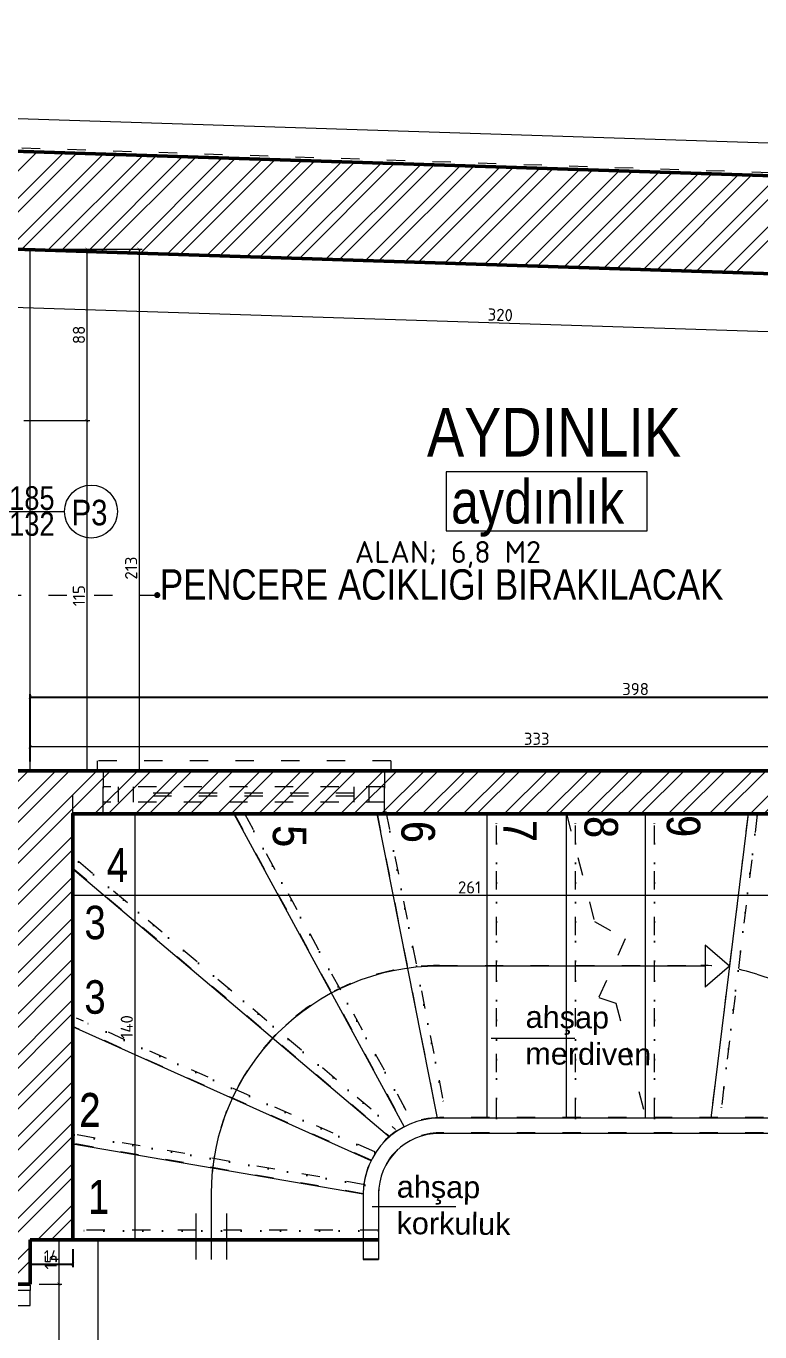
# Model space of a CAD drawing. Header units: inches. Extents: x -10121 to 9010, y 58067 to 62726.
# Drawn here: x -2357.1 to -2115.9, y 61802.7 to 62231.9 of the extents above; entities that cross this region are included whole.
import ezdxf

# ---------------------------------------------------------------- set-up
doc = ezdxf.new("R2010")
doc.units = ezdxf.units.IN
doc.linetypes.add('ACAD_ISO03W100', pattern=[30, 12, -18])
doc.linetypes.add('DOT', pattern=[6.35, 0, -6.35])
for name, color, linetype, lineweight in [('A-DUVAR 0.50', 40, 'Continuous', 50), ('A-MERDİ 0.18', 24, 'Continuous', 18), ('A-YAZI 0.09', 41, 'Continuous', 9), ('Auto-Olcu', 33, 'Continuous', 15), ('Auto-Silik_Cizgiler', 47, 'Continuous', 9), ('Auto-SilikCizgiler', 251, 'Continuous', 9), ('BACAHATCH', 8, 'Continuous', 13), ('IZLER', 62, 'DOT', 25), ('PEN', 151, 'Continuous', 20), ('PENYAZILARI', 84, 'Continuous', 20), ('TEXT', 142, 'Continuous', 20), ('yazi mekan 020', 9, 'Continuous', 20)]:
    doc.layers.add(name, color=color, linetype=linetype, lineweight=lineweight)
doc.styles.add('1-20', font='isocpeur.ttf', dxfattribs={"height": 4})
doc.styles.get("Standard").update_dxf_attribs({"font": 'arial.ttf'})
doc.styles.add('STYLE1', font='technic_.ttf')
doc.styles.add('swis721cnbt10', font='isocpeur.ttf', dxfattribs={"height": 10})
doc.styles.add('swis721cnbt20', font='swissck.ttf', dxfattribs={"height": 20})
doc.styles.add('TECHNIC', font='technic_.ttf')
doc.dimstyles.new('ölçü 1_20', dxfattribs={"dimtxt": 4, "dimasz": 1, "dimexe": 1, "dimexo": 3, "dimtad": 1, "dimdec": 0, "dimtxsty": '1-20', "dimblk": 'ARCHTICK', "dimcen": 1.5, "dimclrd": 256, "dimclre": 256, "dimclrt": 256, "dimadec": 0, "dimazin": 0, "dimtfac": 1, "dimtdec": 0, "dimtmove": 0, "dimatfit": 3, "dimldrblk": 'ARCHTICK', "dimfxl": 1, "dimlwd": -1, "dimlwe": -1, "dimarcsym": 0})

# ---------------------------------------------------------------- blocks, each defined once
blk = doc.blocks.new('_ARCHTICK')
at = {"color": 0, "linetype": 'ByBlock', "const_width": 0.15}
blk.add_lwpolyline([(-0.5, -0.5), (0.5, 0.5)], dxfattribs=at)
blk = doc.blocks.new('*D174')
at = {"layer": 'Auto-Olcu', "ltscale": 5, "transparency": 16777216}
for p, q in [((-2360.98, 62155.55), (-2361.53, 62138.53)), ((-2040.66, 62145.17), (-2041.21, 62128.14)), ((-2361.5, 62139.53), (-2041.18, 62129.14))]:
    blk.add_line(p, q, dxfattribs=at)
at = {"layer": 'DEFPOINTS', "color": 0, "ltscale": 5, "transparency": 16777216}
for p in [(-2360.89, 62158.55), (-2040.56, 62148.17), (-2041.18, 62129.14)]:
    blk.add_point(p, dxfattribs=at)
at = {"layer": 'Auto-Olcu', "ltscale": 5, "transparency": 16777216}
for p, rotation in [((-2361.5, 62139.53), 178.1438250045762), ((-2041.18, 62129.14), 358.1438250045762)]:
    blk.add_blockref('_ARCHTICK', p, dxfattribs=dict(at, rotation=rotation))
at = {"layer": 'Auto-Olcu', "ltscale": 5, "transparency": 16777216, "insert": (-2201.26, 62136.96), "char_height": 4, "attachment_point": 5, "rotation": 358.1438, "style": '1-20'}
blk.add_mtext('320', dxfattribs=at)
blk = doc.blocks.new('*D180')
at = {"layer": 'Auto-Olcu', "ltscale": 5, "transparency": 16777216}
for p, q in [((-2355.79, 61990.1), (-2355.79, 61995.98)), ((-2022.76, 61994.98), (-2355.79, 61994.98)), ((-2022.76, 61990.1), (-2022.76, 61995.98))]:
    blk.add_line(p, q, dxfattribs=at)
at = {"layer": 'DEFPOINTS', "color": 0, "ltscale": 5, "transparency": 16777216}
for p in [(-2355.79, 61994.98), (-2355.79, 61987.1), (-2022.76, 61987.1)]:
    blk.add_point(p, dxfattribs=at)
at = {"layer": 'Auto-Olcu', "ltscale": 5, "transparency": 16777216, "rotation": 180}
blk.add_blockref('_ARCHTICK', (-2355.79, 61994.98), dxfattribs=at)
at = {"layer": 'Auto-Olcu', "ltscale": 5, "transparency": 16777216}
blk.add_blockref('_ARCHTICK', (-2022.76, 61994.98), dxfattribs=at)
at = {"layer": 'Auto-Olcu', "ltscale": 5, "transparency": 16777216, "insert": (-2189.28, 61997.61), "char_height": 4, "attachment_point": 5, "style": '1-20'}
blk.add_mtext('333', dxfattribs=at)
blk = doc.blocks.new('*D182')
at = {"layer": 'Auto-Olcu', "ltscale": 5, "transparency": 16777216}
for p, q in [((-2357.89, 62158.55), (-2336.13, 62158.55)), ((-2337.13, 62158.55), (-2337.13, 62102.2)), ((-2357.89, 62102.2), (-2336.13, 62102.2))]:
    blk.add_line(p, q, dxfattribs=at)
at = {"layer": 'DEFPOINTS', "color": 0, "ltscale": 5, "transparency": 16777216}
for p in [(-2360.89, 62158.55), (-2360.89, 62102.2), (-2337.13, 62102.2)]:
    blk.add_point(p, dxfattribs=at)
at = {"layer": 'Auto-Olcu', "ltscale": 5, "transparency": 16777216}
for p, rotation in [((-2337.13, 62158.55), 90), ((-2337.13, 62102.2), 270)]:
    blk.add_blockref('_ARCHTICK', p, dxfattribs=dict(at, rotation=rotation))
at = {"layer": 'Auto-Olcu', "ltscale": 5, "transparency": 16777216, "insert": (-2339.75, 62130.38), "char_height": 4, "attachment_point": 5, "rotation": 90, "style": '1-20'}
blk.add_mtext('88', dxfattribs=at)
blk = doc.blocks.new('*D183')
at = {"layer": 'Auto-Olcu', "ltscale": 5, "transparency": 16777216}
for p, q in [((-2357.89, 62102.2), (-2336.13, 62102.2)), ((-2337.13, 62102.2), (-2337.13, 61987.1)), ((-2352.79, 61987.1), (-2336.13, 61987.1))]:
    blk.add_line(p, q, dxfattribs=at)
at = {"layer": 'DEFPOINTS', "color": 0, "ltscale": 5, "transparency": 16777216}
for p in [(-2360.89, 62102.2), (-2355.79, 61987.1), (-2337.13, 61987.1)]:
    blk.add_point(p, dxfattribs=at)
at = {"layer": 'Auto-Olcu', "ltscale": 5, "transparency": 16777216}
for p, rotation in [((-2337.13, 62102.2), 90), ((-2337.13, 61987.1), 270)]:
    blk.add_blockref('_ARCHTICK', p, dxfattribs=dict(at, rotation=rotation))
at = {"layer": 'Auto-Olcu', "ltscale": 5, "transparency": 16777216, "insert": (-2339.75, 62044.65), "char_height": 4, "attachment_point": 5, "rotation": 90, "style": '1-20'}
blk.add_mtext('115', dxfattribs=at)
blk = doc.blocks.new('*D184')
at = {"layer": 'Auto-Olcu', "ltscale": 5, "transparency": 16777216}
for p, q in [((-2357.89, 62158.55), (-2318.97, 62158.55)), ((-2319.97, 62158.55), (-2319.97, 61987.1)), ((-2357.89, 61987.1), (-2318.97, 61987.1))]:
    blk.add_line(p, q, dxfattribs=at)
at = {"layer": 'DEFPOINTS', "color": 0, "ltscale": 5, "transparency": 16777216}
for p in [(-2360.89, 62158.55), (-2360.89, 61987.1), (-2319.97, 61987.1)]:
    blk.add_point(p, dxfattribs=at)
at = {"layer": 'Auto-Olcu', "ltscale": 5, "transparency": 16777216}
for p, rotation in [((-2319.97, 62158.55), 90), ((-2319.97, 61987.1), 270)]:
    blk.add_blockref('_ARCHTICK', p, dxfattribs=dict(at, rotation=rotation))
at = {"layer": 'Auto-Olcu', "ltscale": 5, "transparency": 16777216, "insert": (-2322.59, 62053.72), "char_height": 4, "attachment_point": 5, "rotation": 90, "style": '1-20'}
blk.add_mtext('213', dxfattribs=at)
blk = doc.blocks.new('*D210')
at = {"layer": 'Auto-Olcu', "ltscale": 5, "transparency": 16777216}
for p, q in [((-2352.79, 61832.89), (-2345.37, 61832.89)), ((-2346.37, 61832.89), (-2346.37, 61818.39)), ((-2352.79, 61818.39), (-2345.37, 61818.39))]:
    blk.add_line(p, q, dxfattribs=at)
at = {"layer": 'DEFPOINTS', "color": 0, "ltscale": 5, "transparency": 16777216}
for p in [(-2355.79, 61832.89), (-2355.79, 61818.39), (-2346.37, 61818.39)]:
    blk.add_point(p, dxfattribs=at)
at = {"layer": 'Auto-Olcu', "ltscale": 5, "transparency": 16777216}
for p, rotation in [((-2346.37, 61832.89), 90), ((-2346.37, 61818.39), 270)]:
    blk.add_blockref('_ARCHTICK', p, dxfattribs=dict(at, rotation=rotation))
at = {"layer": 'Auto-Olcu', "ltscale": 5, "transparency": 16777216, "insert": (-2349, 61825.64), "char_height": 4, "attachment_point": 5, "rotation": 90, "style": '1-20'}
blk.add_mtext('15', dxfattribs=at)
blk = doc.blocks.new('*D211')
at = {"layer": 'Auto-Olcu', "ltscale": 5, "transparency": 16777216}
for p, q in [((-2352.79, 61818.39), (-2345.37, 61818.39)), ((-2346.37, 61818.39), (-2346.37, 61736.04)), ((-2352.79, 61736.04), (-2345.37, 61736.04))]:
    blk.add_line(p, q, dxfattribs=at)
at = {"layer": 'DEFPOINTS', "color": 0, "ltscale": 5, "transparency": 16777216}
for p in [(-2355.79, 61818.39), (-2355.79, 61736.04), (-2346.37, 61736.04)]:
    blk.add_point(p, dxfattribs=at)
at = {"layer": 'Auto-Olcu', "ltscale": 5, "transparency": 16777216}
for p, rotation in [((-2346.37, 61818.39), 90), ((-2346.37, 61736.04), 270)]:
    blk.add_blockref('_ARCHTICK', p, dxfattribs=dict(at, rotation=rotation))
at = {"layer": 'Auto-Olcu', "ltscale": 5, "transparency": 16777216, "insert": (-2349, 61777.21), "char_height": 4, "attachment_point": 5, "rotation": 90, "style": '1-20'}
blk.add_mtext('82', dxfattribs=at)
blk = doc.blocks.new('*D213')
at = {"layer": 'Auto-Olcu', "ltscale": 5, "transparency": 16777216}
for p, q in [((-2352.79, 61832.89), (-2332.54, 61832.89)), ((-2333.54, 61832.89), (-2333.54, 61720.89)), ((-2352.79, 61720.89), (-2332.54, 61720.89))]:
    blk.add_line(p, q, dxfattribs=at)
at = {"layer": 'DEFPOINTS', "color": 0, "ltscale": 5, "transparency": 16777216}
for p in [(-2355.79, 61832.89), (-2355.79, 61720.89), (-2333.54, 61720.89)]:
    blk.add_point(p, dxfattribs=at)
at = {"layer": 'Auto-Olcu', "ltscale": 5, "transparency": 16777216}
for p, rotation in [((-2333.54, 61832.89), 90), ((-2333.54, 61720.89), 270)]:
    blk.add_blockref('_ARCHTICK', p, dxfattribs=dict(at, rotation=rotation))
at = {"layer": 'Auto-Olcu', "ltscale": 5, "transparency": 16777216, "insert": (-2336.16, 61776.89), "char_height": 4, "attachment_point": 5, "rotation": 90, "style": '1-20'}
blk.add_mtext('112', dxfattribs=at)
blk = doc.blocks.new('*D215')
at = {"layer": 'Auto-Olcu', "ltscale": 5, "transparency": 16777216}
for p, q in [((-2341.79, 61969.78), (-2341.79, 61945.14)), ((-2080.92, 61969.78), (-2080.92, 61945.14)), ((-2080.92, 61946.14), (-2341.79, 61946.14))]:
    blk.add_line(p, q, dxfattribs=at)
at = {"layer": 'DEFPOINTS', "color": 0, "ltscale": 5, "transparency": 16777216}
for p in [(-2341.79, 61972.78), (-2080.92, 61972.78), (-2341.79, 61946.14)]:
    blk.add_point(p, dxfattribs=at)
at = {"layer": 'Auto-Olcu', "ltscale": 5, "transparency": 16777216, "rotation": 180}
blk.add_blockref('_ARCHTICK', (-2341.79, 61946.14), dxfattribs=at)
at = {"layer": 'Auto-Olcu', "ltscale": 5, "transparency": 16777216}
blk.add_blockref('_ARCHTICK', (-2080.92, 61946.14), dxfattribs=at)
at = {"layer": 'Auto-Olcu', "ltscale": 5, "transparency": 16777216, "insert": (-2211.36, 61948.77), "char_height": 4, "attachment_point": 5, "style": '1-20'}
blk.add_mtext('261', dxfattribs=at)
blk = doc.blocks.new('*D216')
at = {"layer": 'Auto-Olcu', "ltscale": 5, "transparency": 16777216}
for p, q in [((-2338.79, 61972.89), (-2320.4, 61972.89)), ((-2321.4, 61972.89), (-2321.4, 61832.89)), ((-2338.79, 61832.89), (-2320.4, 61832.89))]:
    blk.add_line(p, q, dxfattribs=at)
at = {"layer": 'DEFPOINTS', "color": 0, "ltscale": 5, "transparency": 16777216}
for p in [(-2341.79, 61972.89), (-2341.79, 61832.89), (-2321.4, 61832.89)]:
    blk.add_point(p, dxfattribs=at)
at = {"layer": 'Auto-Olcu', "ltscale": 5, "transparency": 16777216}
for p, rotation in [((-2321.4, 61972.89), 90), ((-2321.4, 61832.89), 270)]:
    blk.add_blockref('_ARCHTICK', p, dxfattribs=dict(at, rotation=rotation))
at = {"layer": 'Auto-Olcu', "ltscale": 5, "transparency": 16777216, "insert": (-2324.02, 61902.89), "char_height": 4, "attachment_point": 5, "rotation": 90, "style": '1-20'}
blk.add_mtext('140', dxfattribs=at)

msp = doc.modelspace()

# ---------------------------------------------------------------- hatches: boundary and pattern name
at = {"layer": 'Auto-Silik_Cizgiler'}
h = msp.add_hatch(dxfattribs=at)
h.set_pattern_fill('ANSI32', color=256)
h.set_pattern_definition([(45, (-22752.358, 83650.127), (-6.735192, 6.735192), []), (45, (-22747.868, 83650.127), (-6.735192, 6.735192), [])])
edge = h.paths.add_edge_path()
edge.add_line((-2022.76, 61987.1), (-2355.79, 61987.1))
edge.add_line((-2355.79, 61987.1), (-2376.76, 61987.1))
edge.add_line((-2376.76, 61987.1), (-2376.77, 61846.57))
edge.add_line((-2376.77, 61846.57), (-2376.76, 61846.57))
edge.add_line((-2376.76, 61846.57), (-2376.79, 61818.39))
edge.add_line((-2376.79, 61818.39), (-2355.79, 61818.39))
edge.add_line((-2355.79, 61818.39), (-2355.79, 61832.89))
edge.add_line((-2355.79, 61832.89), (-2341.79, 61832.89))
edge.add_line((-2341.79, 61832.89), (-2341.79, 61972.89))
edge.add_line((-2341.79, 61972.89), (-2080.92, 61972.89))
edge.add_line((-2080.92, 61972.89), (-2080.92, 61972.78))
edge.add_line((-2080.92, 61972.78), (-2080.79, 61827.89))
edge.add_line((-2080.79, 61827.89), (-2061.79, 61827.89))
edge.add_line((-2061.79, 61827.89), (-2061.79, 61834.85))
edge.add_line((-2061.79, 61834.85), (-2055.79, 61834.85))
edge.add_line((-2055.79, 61834.85), (-2055.79, 61845.92))
edge.add_line((-2055.79, 61845.92), (-2056.66, 61845.92))
edge.add_arc((-2100.36, 61848.21), 43.76, 356.9998, 399.9178)
edge.add_line((-2066.79, 61876.29), (-2066.79, 61958.86))
edge.add_line((-2066.79, 61958.86), (-2022.76, 61959.12))
edge.add_line((-2022.76, 61959.12), (-2022.76, 61987.1))
h.paths.add_polyline_path([(-1933.58, 62018.68), (-1933.58, 62024.63), (-1957.79, 62024.5), (-1957.79, 61987.1), (-1975.76, 61987.1), (-1975.76, 61959.33), (-1947.79, 61959.5), (-1947.79, 61848.08), (-1933.58, 61848.08)])

# ---------------------------------------------------------------- linework, layer by layer
at = {"layer": 'A-DUVAR 0.50'}
for p, q in [((-3316.98, 62221.75), (-1318.03, 62156.97)), ((-1957.79, 61987.1), (-2376.76, 61987.1)), ((-2241.29, 61832.89), (-2355.79, 61832.89))]:
    msp.add_line(p, q, dxfattribs=at)
for points in [[(-2376.63, 62139.63), (-2376.63, 62102.2), (-2360.89, 62102.2), (-2360.89, 62158.55), (-2040.56, 62148.17)], [(-2080.92, 61972.89), (-2341.79, 61972.89), (-2341.79, 61832.89)], [(-2355.79, 61832.89), (-2355.79, 61818.39)], [(-2376.79, 61818.39), (-2355.79, 61818.39)]]:
    msp.add_lwpolyline(points, dxfattribs=at)
at = {"layer": 'A-MERDİ 0.18'}
for p, q in [((-2288.79, 61972.89), (-2232.83, 61870.07)), ((-2241.79, 61972.89), (-2222.02, 61872.88)), ((-2205.54, 61872.89), (-2205.54, 61972.89)), ((-2179.54, 61872.89), (-2179.54, 61972.89)), ((-2153.54, 61872.89), (-2153.54, 61972.89)), ((-2119.79, 61972.89), (-2132.06, 61872.89)), ((-2341.79, 61954.89), (-2237.71, 61866.75)), ((-2133.89, 61929.8), (-2133.89, 61915.97)), ((-2125.93, 61922.89), (-2133.89, 61929.8)), ((-2133.89, 61922.89), (-2221.29, 61922.89)), ((-2125.93, 61922.89), (-2133.89, 61915.97)), ((-2243.74, 61858.89), (-2341.79, 61902.89)), ((-2099.79, 61872.89), (-2221.29, 61872.89)), ((-2246.29, 61847.89), (-2341.79, 61864.41)), ((-2099.79, 61867.89), (-2221.29, 61867.89)), ((-2296.29, 61847.89), (-2296.29, 61826.43)), ((-2246.29, 61847.89), (-2246.29, 61826.43)), ((-2241.29, 61847.89), (-2241.29, 61826.43)), ((-2301.29, 61841.43), (-2301.29, 61826.43)), ((-2291.29, 61841.43), (-2291.29, 61826.43))]:
    msp.add_line(p, q, dxfattribs=at)
msp.add_lwpolyline([(-2246.29, 61826.43), (-2241.29, 61826.43)], dxfattribs=at)
for radius in [75, 25, 20]:
    msp.add_arc((-2221.29, 61847.89), radius, 90, 180, dxfattribs=at)
at = {"layer": 'A-YAZI 0.09'}
for p, q in [((-2204.26, 61899.2), (-2176.8, 61899.2)), ((-2243.32, 61843.87), (-2215.85, 61843.87))]:
    msp.add_line(p, q, dxfattribs=at)
at = {"layer": 'Auto-Silik_Cizgiler'}
for p, q in [((-2403.32, 62140.72), (-2353.51, 62190.53)), ((-2394.69, 62140.36), (-2344.81, 62190.25)), ((-2390.38, 62140.19), (-2340.46, 62190.11)), ((-2381.75, 62139.84), (-2331.76, 62189.83)), ((-2358.62, 62158.48), (-2327.41, 62189.68)), ((-2349.92, 62158.2), (-2318.71, 62189.4)), ((-2345.57, 62158.06), (-2314.36, 62189.26)), ((-2336.87, 62157.77), (-2305.66, 62188.98)), ((-2332.52, 62157.63), (-2301.32, 62188.84)), ((-2323.82, 62157.35), (-2292.62, 62188.56)), ((-2319.47, 62157.21), (-2288.27, 62188.42)), ((-2310.77, 62156.93), (-2279.57, 62188.13)), ((-2306.43, 62156.79), (-2275.22, 62187.99)), ((-2297.73, 62156.51), (-2266.52, 62187.71)), ((-2293.38, 62156.37), (-2262.17, 62187.57)), ((-2284.68, 62156.08), (-2253.47, 62187.29)), ((-2280.33, 62155.94), (-2249.12, 62187.15)), ((-2271.63, 62155.66), (-2240.43, 62186.87)), ((-2267.28, 62155.52), (-2236.08, 62186.73)), ((-2258.58, 62155.24), (-2227.38, 62186.44)), ((-2254.24, 62155.1), (-2223.03, 62186.3)), ((-2245.54, 62154.81), (-2214.33, 62186.02)), ((-2241.19, 62154.67), (-2209.98, 62185.88)), ((-2232.49, 62154.39), (-2201.28, 62185.6)), ((-2228.14, 62154.25), (-2196.93, 62185.46)), ((-2219.44, 62153.97), (-2188.24, 62185.17)), ((-2215.09, 62153.83), (-2183.89, 62185.03)), ((-2206.39, 62153.55), (-2175.19, 62184.75)), ((-2202.05, 62153.41), (-2170.84, 62184.61)), ((-2193.35, 62153.12), (-2162.14, 62184.33)), ((-2189, 62152.98), (-2157.79, 62184.19)), ((-2180.3, 62152.7), (-2149.09, 62183.91)), ((-2175.95, 62152.56), (-2144.74, 62183.77)), ((-2167.25, 62152.28), (-2136.05, 62183.48)), ((-2162.9, 62152.14), (-2131.7, 62183.34)), ((-2154.2, 62151.85), (-2123, 62183.06)), ((-2149.85, 62151.71), (-2118.65, 62182.92)), ((-2141.16, 62151.43), (-2109.95, 62182.64)), ((-2136.81, 62151.29), (-2105.6, 62182.5)), ((-2128.11, 62151.01), (-2096.9, 62182.21)), ((-2123.76, 62150.87), (-2092.55, 62182.07))]:
    msp.add_line(p, q, dxfattribs=at)
at = {"layer": 'Auto-SilikCizgiler', "color": 1, "linetype": 'ACAD_ISO03W100', "ltscale": 0.5, "true_color": 0xe60000}
for p, q in [((-1318.03, 62157.52), (-3316.8, 62223.3)), ((-1960.56, 62145.77), (-2360.86, 62158.75)), ((-2237.27, 61990.4), (-2333.8, 61990.4)), ((-2341.77, 61987.29), (-2355.77, 61987.29)), ((-2341.77, 61973.08), (-2341.77, 61987.29)), ((-2331.77, 61972.97), (-2331.77, 61987.4)), ((-2331.77, 61987.4), (-2331.77, 61972.97)), ((-2331.77, 61972.97), (-2331.77, 61987.4)), ((-2331.77, 61972.97), (-2331.77, 61987.4)), ((-2331.77, 61987.4), (-2239.3, 61987.4)), ((-2060.24, 61987.4), (-2239.3, 61987.4)), ((-2239.3, 61987.4), (-2239.3, 61972.97)), ((-2239.3, 61972.97), (-2239.3, 61987.4)), ((-2331.77, 61972.97), (-2341.77, 61972.97)), ((-2288.77, 61973.08), (-2232.81, 61870.26)), ((-2285.36, 61973.08), (-2230.17, 61871.69)), ((-2241.77, 61973.08), (-2222, 61873.07)), ((-2080.89, 61972.95), (-2239.3, 61972.97)), ((-2238.83, 61973.66), (-2219.05, 61873.65)), ((-2205.52, 61873.08), (-2205.52, 61973.08)), ((-2202.52, 61873.08), (-2202.52, 61973.08)), ((-2179.52, 61873.08), (-2179.52, 61973.08)), ((-2176.52, 61873.08), (-2176.52, 61973.08)), ((-2153.52, 61873.08), (-2153.52, 61973.08)), ((-2150.52, 61873.08), (-2150.52, 61973.08)), ((-2119.77, 61973.08), (-2132.04, 61873.08)), ((-2116.79, 61972.72), (-2129.06, 61872.72)), ((-2341.77, 61955.08), (-2237.68, 61866.94)), ((-2339.83, 61957.37), (-2235.74, 61869.23)), ((-2243.72, 61859.08), (-2341.77, 61903.08)), ((-2242.49, 61861.82), (-2340.54, 61905.82)), ((-2099.77, 61873.08), (-2221.27, 61873.08)), ((-2246.27, 61848.08), (-2341.77, 61864.6)), ((-2245.76, 61851.04), (-2341.26, 61867.56)), ((-2099.77, 61868.08), (-2221.27, 61868.08)), ((-2296.27, 61848.08), (-2296.27, 61833.08)), ((-2246.27, 61848.08), (-2246.27, 61833.08)), ((-2241.27, 61848.08), (-2241.27, 61833.08)), ((-2301.27, 61841.62), (-2301.27, 61826.62)), ((-2296.27, 61841.62), (-2296.27, 61826.62)), ((-2291.27, 61841.62), (-2291.27, 61826.62)), ((-2246.27, 61841.62), (-2246.27, 61826.62)), ((-2241.27, 61841.62), (-2241.27, 61826.62)), ((-2241.27, 61836.08), (-2341.77, 61836.08)), ((-2355.77, 61818.58), (-2355.77, 61833.08)), ((-2355.77, 61833.08), (-2355.77, 61816.3)), ((-2246.27, 61833.08), (-2341.77, 61833.08))]:
    msp.add_line(p, q, dxfattribs=at)
for points in [[(-2364.69, 62044.84), (-2314, 62044.84)], [(-2333.8, 61990.4), (-2333.8, 61987.4)], [(-2237.27, 61990.4), (-2237.27, 61987.4)], [(-2376.77, 61987.29), (-2355.77, 61987.29)], [(-2331.77, 61987.4), (-2341.77, 61987.4)], [(-2239.3, 61987.4), (-2239.3, 61972.97)], [(-2331.77, 61976.79), (-2331.77, 61981.79)], [(-2239.3, 61981.79), (-2331.77, 61981.79)], [(-2326.77, 61976.79), (-2326.77, 61981.79)], [(-2321.77, 61976.79), (-2321.77, 61981.79)], [(-2249.3, 61976.79), (-2249.3, 61981.79)], [(-2244.3, 61976.79), (-2244.3, 61981.79)], [(-2239.3, 61976.79), (-2239.3, 61981.79)], [(-2239.3, 61976.79), (-2239.3, 61981.79)], [(-2239.3, 61976.79), (-2331.77, 61976.79)], [(-2249.3, 61979.79), (-2321.77, 61979.79)], [(-2249.3, 61978.79), (-2321.77, 61978.79)], [(-2341.77, 61973.08), (-2341.77, 61833.08), (-2355.77, 61833.08)], [(-2239.3, 61972.97), (-2331.77, 61972.97)], [(-2179.52, 61973.08), (-2170.29, 61937.58)], [(-2170.29, 61937.58), (-2160.19, 61931.86), (-2168.86, 61912.62), (-2163.29, 61910.67)], [(-2163.29, 61910.67), (-2153.52, 61873.08)], [(-2246.27, 61826.62), (-2241.27, 61826.62)], [(-2355.82, 61816.3), (-2376.77, 61816.28)], [(-2376.77, 61816.28), (-2376.77, 61811.28), (-2355.77, 61811.28), (-2355.77, 61816.3), (-2376.77, 61816.28)]]:
    msp.add_lwpolyline(points, dxfattribs=at)
at = {"layer": 'Auto-SilikCizgiler', "color": 1, "linetype": 'ACAD_ISO03W100', "ltscale": 0.5, "true_color": 0xe60000, "const_width": 1}
msp.add_lwpolyline([(-2314.5, 62044.84, 1), (-2313.5, 62044.84, 1)], format="xyb", close=True, dxfattribs=at)
at = {"layer": 'Auto-SilikCizgiler', "color": 1, "linetype": 'ACAD_ISO03W100', "ltscale": 0.5, "true_color": 0xe60000}
msp.add_lwpolyline([(-2221.27, 61923.08), (-2135.29, 61923.08, -0.077711), (-2116.97, 61920.22), (-2088.22, 61911)], format="xyb", dxfattribs=at)
for radius in [75, 25, 20]:
    msp.add_arc((-2221.27, 61848.08), radius, 90, 180, dxfattribs=at)
at = {"layer": 'BACAHATCH'}
msp.add_line((-1318.03, 62167.6), (-3301.44, 62231.88), dxfattribs=at)
at = {"layer": 'IZLER'}
for p, q in [((-2285.38, 61972.89), (-2230.2, 61871.5)), ((-2238.85, 61973.47), (-2219.08, 61873.46)), ((-2202.54, 61872.89), (-2202.54, 61972.89)), ((-2176.54, 61872.89), (-2176.54, 61972.89)), ((-2150.54, 61872.89), (-2150.54, 61972.89)), ((-2116.82, 61972.52), (-2129.09, 61872.52)), ((-2339.85, 61957.18), (-2235.77, 61869.04)), ((-2242.52, 61861.63), (-2340.57, 61905.63)), ((-2245.78, 61850.84), (-2341.28, 61867.37)), ((-2241.29, 61835.89), (-2341.79, 61835.89))]:
    msp.add_line(p, q, dxfattribs=at)
at = {"layer": 'PEN'}
msp.add_line((-2355.79, 61987.1), (-2355.79, 62158.39), dxfattribs=at)
at = {"layer": 'PENYAZILARI'}
msp.add_line((-2363.4, 62072.3), (-2344.46, 62072.3), dxfattribs=at)
msp.add_circle((-2335.76, 62072.3), 8.7, dxfattribs=at)
at = {"layer": 'yazi mekan 020'}
msp.add_lwpolyline([(-2219.04, 62065.93), (-2152.98, 62065.93), (-2152.98, 62085.31), (-2219.04, 62085.31)], close=True, dxfattribs=at)

# ---------------------------------------------------------------- texts
at = {"layer": 'A-YAZI 0.09', "char_height": 7.2, "width": 66.5594, "attachment_point": 1, "rotation": 359.5216}
for s, insert in [('ahşap\\Pmerdiven', (-2192.88, 61909.8)), ('ahşap\\Pkorkuluk', (-2235.22, 61854.01))]:
    msp.add_mtext(s, dxfattribs=dict(at, insert=insert))
at = {"layer": 'Auto-SilikCizgiler', "color": 1, "linetype": 'ACAD_ISO03W100', "ltscale": 0.5, "true_color": 0xe60000}
for s, height, style, p in [('AYDINLIK', 16, 'STYLE1', (-2225.34, 62090.39)), (' PENCERE ACIKLIGI BIRAKILACAK', 10, 'TECHNIC', (-2316.32, 62043.32)), ('4', 11, 'STYLE1', (-2330.62, 61950.69)), ('3', 11, 'STYLE1', (-2337.93, 61931.73)), ('2', 11, 'STYLE1', (-2339.62, 61870.19)), ('1', 11, 'STYLE1', (-2336.75, 61841.63))]:
    msp.add_text(s, height=height, dxfattribs=dict(at, style=style)).set_placement(p)
at = {"layer": 'Auto-SilikCizgiler', "color": 1, "linetype": 'ACAD_ISO03W100', "ltscale": 0.5, "true_color": 0xe60000, "style": 'STYLE1'}
for s, p in [('8', (-2173.56, 61972.19)), ('9', (-2146.51, 61972.51)), ('5', (-2275.98, 61969.19)), ('6', (-2233.71, 61970.6)), ('7', (-2200.28, 61970.91))]:
    msp.add_text(s, height=11, rotation=270, dxfattribs=at).set_placement(p)
at = {"layer": 'PENYAZILARI', "style": 'STYLE1'}
for s, height, p in [('185', 7.8, (-2362.66, 62072.84)), ('P3', 8.4, (-2342.13, 62067.78)), ('132', 7.8, (-2362.66, 62064.33))]:
    msp.add_text(s, height=height, dxfattribs=at).set_placement(p)
at = {"layer": 'TEXT', "style": 'STYLE1'}
for s, p in [('8', (-2173.58, 61972)), ('9', (-2146.53, 61972.31)), ('5', (-2276, 61968.99)), ('6', (-2233.74, 61970.41)), ('7', (-2200.3, 61970.72))]:
    msp.add_text(s, height=11, rotation=270, dxfattribs=at).set_placement(p)
for s, p in [('4', (-2330.64, 61950.5)), ('3', (-2337.96, 61907.24)), ('2', (-2339.65, 61869.99)), ('1', (-2336.77, 61841.44))]:
    msp.add_text(s, height=11, dxfattribs=at).set_placement(p)
at = {"layer": 'yazi mekan 020', "style": 'swis721cnbt20'}
msp.add_text('aydınlık', height=14.4, dxfattribs=at).set_placement((-2217.43, 62068.38))
at = {"layer": 'yazi mekan 020', "insert": (-2218.48, 62062.62), "char_height": 7.2, "attachment_point": 2, "style": 'swis721cnbt10'}
msp.add_mtext('ALAN; 6,8 M2', dxfattribs=at)

# ---------------------------------------------------------------- dimensions: what is measured, and where the dimension line sits
at = {"layer": 'Auto-Olcu', "ltscale": 5}
dim = msp.add_aligned_dim(p1=(-2360.89, 62158.55), p2=(-2040.56, 62148.17), distance=-19.04, dimstyle='ölçü 1_20', dxfattribs=at)
dim.commit()
dim.dimension.update_dxf_attribs({"geometry": '*D174', "text_midpoint": (-2201.26, 62136.96)})
dim = msp.add_aligned_dim(p1=(-2360.89, 62158.55), p2=(-2360.89, 62102.2), distance=23.76, text='88', dimstyle='ölçü 1_20', dxfattribs=at)
dim.commit()
dim.dimension.update_dxf_attribs({"geometry": '*D182', "text_midpoint": (-2339.75, 62130.38)})
dim = msp.add_linear_dim(base=(-2319.97, 61987.1), p1=(-2360.89, 62158.55), p2=(-2360.89, 61987.1), angle=270, text='213', dimstyle='ölçü 1_20', dxfattribs=at)
dim.commit()
dim.dimension.update_dxf_attribs({"geometry": '*D184', "text_midpoint": (-2319.97, 62053.72), "dimtype": 161})
for base, p1, p2, picture, middle in [((-2337.13, 61987.1), (-2360.89, 62102.2), (-2355.79, 61987.1), '*D183', (-2339.75, 62044.65)), ((-2321.4, 61832.89), (-2341.79, 61972.89), (-2341.79, 61832.89), '*D216', (-2324.02, 61902.89)), ((-2346.37039284, 61818.38799293), (-2355.79346707, 61832.88799293), (-2355.79346707, 61818.38799293), '*D210', (-2348.99539284, 61825.63799293)), ((-2333.54, 61720.89), (-2355.79, 61832.89), (-2355.79, 61720.89), '*D213', (-2336.16, 61776.89)), ((-2346.37, 61736.04), (-2355.79, 61818.39), (-2355.79, 61736.04), '*D211', (-2349, 61777.21))]:
    dim = msp.add_linear_dim(base=base, p1=p1, p2=p2, angle=90, dimstyle='ölçü 1_20', dxfattribs=at)
    dim.commit()
    dim.dimension.update_dxf_attribs({"geometry": picture, "text_midpoint": middle})
for base, p1, p2 in [((-1957.79, 62011.33), (-2355.79, 61987.1), (-1957.79, 61987.1)), ((-2341.79, 61824.89), (-2355.79, 61832.89), (-2341.79, 61832.89))]:
    msp.add_linear_dim(base=base, p1=p1, p2=p2, dimstyle='ölçü 1_20', dxfattribs=at).render()
for base, p1, p2, picture, middle in [((-2355.79, 61994.98), (-2022.76, 61987.1), (-2355.79, 61987.1), '*D180', (-2189.28, 61997.61)), ((-2341.79, 61946.14), (-2080.92, 61972.78), (-2341.79, 61972.78), '*D215', (-2211.36, 61948.77))]:
    dim = msp.add_linear_dim(base=base, p1=p1, p2=p2, dimstyle='ölçü 1_20', dxfattribs=at)
    dim.commit()
    dim.dimension.update_dxf_attribs({"geometry": picture, "text_midpoint": middle})

doc.saveas('drawing.dxf')
